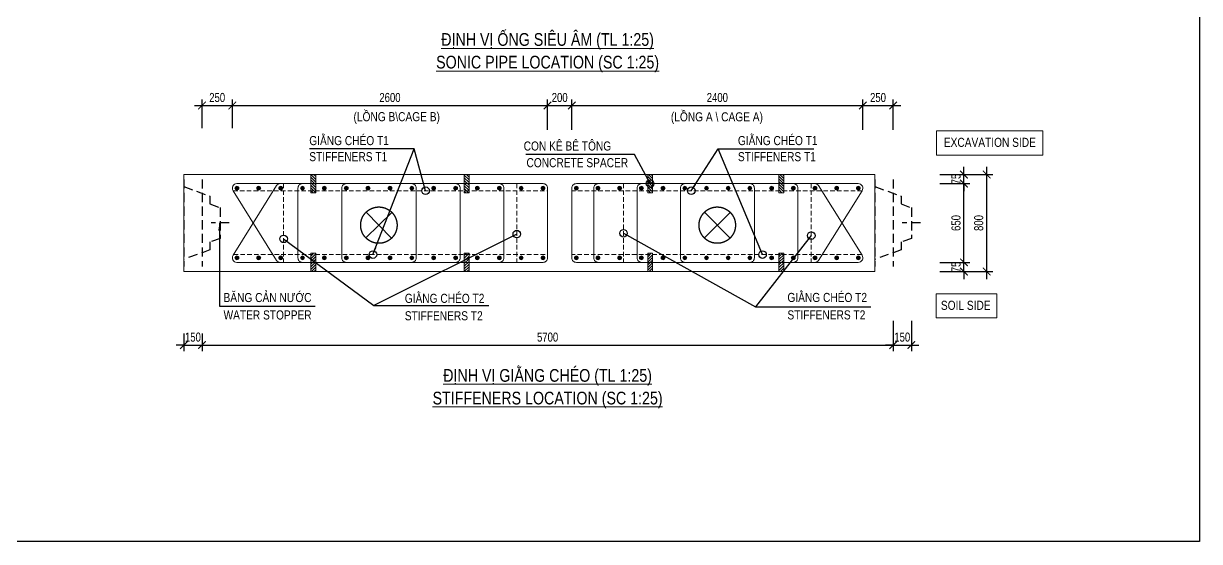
# Model space of a CAD drawing. Header units: millimetres. Extents: x 2746337 to 7547699, y -363432 to 15720.
# Drawn here: x 2801061 to 2839854, y -165266 to -148176 of the extents above; entities that cross this region are included whole.
import ezdxf
from ezdxf.enums import TextEntityAlignment as Align

# ---------------------------------------------------------------- set-up
doc = ezdxf.new("R2010")
doc.units = ezdxf.units.MM
doc.header["$LTSCALE"] = 1200
doc.header["$PDMODE"] = 3
doc.linetypes.add('CENTER', pattern=[2, 1.25, -0.25, 0.25, -0.25])
doc.linetypes.add('HIDDEN', pattern=[0.375, 0.25, -0.125])
for name, color, linetype, lineweight in [('5', 5, 'Continuous', 13), ('BOUND', 3, 'Continuous', 20), ('CWS', 8, 'HIDDEN', 9), ('ENOTE', 2, 'Continuous', 15), ('GRID', 74, 'CENTER', 15), ('K-THUOC', 1, 'Continuous', 18), ('LEADER', 8, 'Continuous', 9), ('MCT', 6, 'Continuous', 20), ('T2HI', 4, 'HIDDEN', 13), ('TEXTMA', 2, 'Continuous', 13), ('TEXTVN', 2, 'Continuous', 20), ('TIE', 4, 'Continuous', 13)]:
    doc.layers.add(name, color=color, linetype=linetype, lineweight=lineweight)
for name, color, linetype in [('CDC.04.HIDDEN', 8, 'HIDDEN'), ('CDC.11.NOTE', 8, 'Continuous'), ('MIE', 5, 'HIDDEN')]:
    doc.layers.add(name, color=color, linetype=linetype)
doc.styles.add('DB_Arial', font='arial.ttf', dxfattribs={"width": 0.8})
doc.styles.add('SMTEXT', font='arial.ttf', dxfattribs={"width": 0.75})
doc.dimstyles.new('BSV1-100', dxfattribs={"dimtxt": 300, "dimasz": 250, "dimexe": 200, "dimexo": 0, "dimgap": 108, "dimtad": 1, "dimdec": 0, "dimdsep": 46, "dimtxsty": 'SMTEXT', "dimblk": 'ARCHTICK', "dimcen": 100, "dimdle": 250, "dimclrd": 256, "dimclre": 256, "dimclrt": 1, "dimadec": 0, "dimazin": 0, "dimtfac": 1, "dimtdec": 0, "dimtix": 1, "dimtmove": 2, "dimatfit": 3, "dimfxl": 720, "dimfxlon": 1, "dimtolj": 1, "dimtzin": 0, "dimarcsym": 0})
doc.dimstyles.new('BSV25', dxfattribs={"dimtxt": 300, "dimasz": 250, "dimexe": 200, "dimexo": 0, "dimgap": 108, "dimtad": 1, "dimdec": 0, "dimlfac": 0.25, "dimdsep": 46, "dimtxsty": 'SMTEXT', "dimblk": 'ARCHTICK', "dimcen": 100, "dimdle": 250, "dimclrd": 256, "dimclre": 256, "dimclrt": 2, "dimadec": 0, "dimazin": 0, "dimtfac": 1, "dimtdec": 0, "dimtix": 1, "dimtmove": 2, "dimatfit": 3, "dimfxl": 800, "dimfxlon": 1, "dimtolj": 1, "dimtzin": 0, "dimarcsym": 0})

# ---------------------------------------------------------------- blocks, each defined once
blk = doc.blocks.new('cws800')
at = {"layer": 'CDC.04.HIDDEN'}
for p, q in [((-600, 1440), (-600, -1440)), ((0, 1440), (0, -1440))]:
    blk.add_line(p, q, dxfattribs=at)
for points in [[(0, 1200), (-860, 888), (-860, 627), (-1200, 507), (-1200, -507), (-860, -627), (-860, -888), (0, -1200)], [(-1500, 0), (-900, 0)]]:
    blk.add_lwpolyline(points, dxfattribs=at)
blk = doc.blocks.new('mct1')
at = {"lineweight": 9}
h = blk.add_hatch(color=256, dxfattribs=at)
h.dxf.hatch_style = 1
h.paths.add_polyline_path([(-16, 0, 1), (16, 0, 1)])
blk.add_circle((0, 0), 16, dxfattribs=at)
blk = doc.blocks.new('_ArchTick')
at = {"color": 0, "linetype": 'ByBlock', "const_width": 0.15}
blk.add_lwpolyline([(-0.5, -0.5), (0.5, 0.5)], dxfattribs=at)
blk = doc.blocks.new('*D1063')
at = {"layer": 'Defpoints', "color": 0, "transparency": 16777216}
for p in [(2829150, -153158), (2832834, -153158), (2829150, -156358)]:
    blk.add_point(p, dxfattribs=at)
at = {"layer": 'K-THUOC', "lineweight": -2, "transparency": 16777216}
for p, q in [((2832034, -153158), (2833034, -153158)), ((2832834, -156608), (2832834, -152908)), ((2832034, -156358), (2833034, -156358))]:
    blk.add_line(p, q, dxfattribs=at)
at = {"layer": 'K-THUOC', "lineweight": -2, "transparency": 16777216, "xscale": 250, "yscale": 250, "zscale": 250}
for p, rotation in [((2832834, -153158), 90), ((2832834, -156358), 270)]:
    blk.add_blockref('_ArchTick', p, dxfattribs=dict(at, rotation=rotation))
at = {"layer": 'K-THUOC', "color": 2, "transparency": 16777216, "insert": (2832573, -154758), "char_height": 300, "attachment_point": 5, "rotation": 90, "style": 'SMTEXT'}
blk.add_mtext('\\A1;800', dxfattribs=at)
blk = doc.blocks.new('*D1064')
at = {"layer": 'Defpoints', "color": 0, "transparency": 16777216}
for p in [(2829150, -156058), (2832084, -156058), (2829150, -156358)]:
    blk.add_point(p, dxfattribs=at)
at = {"layer": 'K-THUOC', "lineweight": -2, "transparency": 16777216}
for p, q in [((2832084, -156058), (2832084, -155808)), ((2831284, -156058), (2832284, -156058)), ((2832084, -156358), (2832084, -156058)), ((2831284, -156358), (2832284, -156358)), ((2832084, -156358), (2832084, -156608))]:
    blk.add_line(p, q, dxfattribs=at)
at = {"layer": 'K-THUOC', "lineweight": -2, "transparency": 16777216, "xscale": 250, "yscale": 250, "zscale": 250}
for p, rotation in [((2832084, -156058), 270), ((2832084, -156358), 90)]:
    blk.add_blockref('_ArchTick', p, dxfattribs=dict(at, rotation=rotation))
at = {"layer": 'K-THUOC', "color": 2, "transparency": 16777216, "insert": (2831824, -156208), "char_height": 300, "attachment_point": 5, "rotation": 90, "style": 'SMTEXT'}
blk.add_mtext('\\A1;75', dxfattribs=at)
blk = doc.blocks.new('*D1065')
at = {"layer": 'Defpoints', "color": 0, "transparency": 16777216}
for p in [(2829150, -153458), (2832084, -153458), (2829150, -156058)]:
    blk.add_point(p, dxfattribs=at)
at = {"layer": 'K-THUOC', "lineweight": -2, "transparency": 16777216}
for p, q in [((2832084, -156308), (2832084, -153208)), ((2831284, -153458), (2832284, -153458)), ((2831284, -156058), (2832284, -156058))]:
    blk.add_line(p, q, dxfattribs=at)
at = {"layer": 'K-THUOC', "lineweight": -2, "transparency": 16777216, "xscale": 250, "yscale": 250, "zscale": 250}
for p, rotation in [((2832084, -153458), 90), ((2832084, -156058), 270)]:
    blk.add_blockref('_ArchTick', p, dxfattribs=dict(at, rotation=rotation))
at = {"layer": 'K-THUOC', "color": 2, "transparency": 16777216, "insert": (2831823, -154758), "char_height": 300, "attachment_point": 5, "rotation": 90, "style": 'SMTEXT'}
blk.add_mtext('\\A1;650', dxfattribs=at)
blk = doc.blocks.new('*D1066')
at = {"layer": 'Defpoints', "color": 0, "transparency": 16777216}
for p in [(2829150, -153158), (2832084, -153158), (2829150, -153458)]:
    blk.add_point(p, dxfattribs=at)
at = {"layer": 'K-THUOC', "lineweight": -2, "transparency": 16777216}
for p, q in [((2831284, -153158), (2832284, -153158)), ((2832084, -153158), (2832084, -152908)), ((2832084, -153458), (2832084, -153158)), ((2831284, -153458), (2832284, -153458)), ((2832084, -153458), (2832084, -153708))]:
    blk.add_line(p, q, dxfattribs=at)
at = {"layer": 'K-THUOC', "lineweight": -2, "transparency": 16777216, "xscale": 250, "yscale": 250, "zscale": 250}
for p, rotation in [((2832084, -153158), 270), ((2832084, -153458), 90)]:
    blk.add_blockref('_ArchTick', p, dxfattribs=dict(at, rotation=rotation))
at = {"layer": 'K-THUOC', "color": 2, "transparency": 16777216, "insert": (2831824, -153308), "char_height": 300, "attachment_point": 5, "rotation": 90, "style": 'SMTEXT'}
blk.add_mtext('\\A1;75', dxfattribs=at)
blk = doc.blocks.new('sp')
at = {"layer": '5', "lineweight": 20}
h = blk.add_hatch(dxfattribs=at)
h.set_pattern_fill('ANSI31', color=256, scale=500)
h.set_pattern_definition([(45, (0, 0), (-44.194, 44.194), [])])
h.paths.add_polyline_path([(80, 300), (-80, 300), (-80, -300), (80, -300)])
blk.add_lwpolyline([(-80, -300), (80, -300), (80, 300), (-80, 300)], close=True, dxfattribs=at)
blk = doc.blocks.new('tremie')
at = {"layer": 'MIE', "color": 74, "ltscale": 1000}
for p, q in [((424, -424), (-424, 424)), ((424, 424), (-424, -424))]:
    blk.add_line(p, q, dxfattribs=at)
at = {"layer": 'MIE', "ltscale": 500}
blk.add_circle((0, 0), 600, dxfattribs=at)
blk = doc.blocks.new('*D1067')
at = {"layer": 'Defpoints', "color": 0, "transparency": 16777216}
for p in [(2806350, -158403), (2806950, -158403), (2806950, -158786)]:
    blk.add_point(p, dxfattribs=at)
at = {"layer": 'K-THUOC', "lineweight": -2, "transparency": 16777216}
for p, q in [((2806350, -158403), (2806350, -158986)), ((2806950, -158403), (2806950, -158986)), ((2806350, -158786), (2806100, -158786)), ((2806350, -158786), (2806950, -158786)), ((2806950, -158786), (2807200, -158786))]:
    blk.add_line(p, q, dxfattribs=at)
at = {"layer": 'K-THUOC', "lineweight": -2, "transparency": 16777216, "xscale": 250, "yscale": 250, "zscale": 250}
blk.add_blockref('_ArchTick', (2806350, -158786), dxfattribs=at)
at = {"layer": 'K-THUOC', "lineweight": -2, "transparency": 16777216, "xscale": 250, "yscale": 250, "zscale": 250, "rotation": 180}
blk.add_blockref('_ArchTick', (2806950, -158786), dxfattribs=at)
at = {"layer": 'K-THUOC', "color": 2, "transparency": 16777216, "insert": (2806650, -158525), "char_height": 300, "attachment_point": 5, "style": 'SMTEXT'}
blk.add_mtext('\\A1;150', dxfattribs=at)
blk = doc.blocks.new('*D1068')
at = {"layer": 'Defpoints', "color": 0, "transparency": 16777216}
for p in [(2807950, -150880), (2806950, -151630), (2807950, -151630)]:
    blk.add_point(p, dxfattribs=at)
at = {"layer": 'K-THUOC', "lineweight": -2, "transparency": 16777216}
for p, q in [((2806700, -150880), (2808200, -150880)), ((2806950, -151630), (2806950, -150680)), ((2807950, -151630), (2807950, -150680))]:
    blk.add_line(p, q, dxfattribs=at)
at = {"layer": 'K-THUOC', "lineweight": -2, "transparency": 16777216, "xscale": 250, "yscale": 250, "zscale": 250, "rotation": 180}
blk.add_blockref('_ArchTick', (2806950, -150880), dxfattribs=at)
at = {"layer": 'K-THUOC', "lineweight": -2, "transparency": 16777216, "xscale": 250, "yscale": 250, "zscale": 250}
blk.add_blockref('_ArchTick', (2807950, -150880), dxfattribs=at)
at = {"layer": 'K-THUOC', "color": 2, "transparency": 16777216, "insert": (2807450, -150619), "char_height": 300, "attachment_point": 5, "style": 'SMTEXT'}
blk.add_mtext('\\A1;250', dxfattribs=at)
blk = doc.blocks.new('*D1069')
at = {"layer": 'Defpoints', "color": 0, "transparency": 16777216}
for p in [(2818348, -150880), (2807950, -151630), (2818348, -153608)]:
    blk.add_point(p, dxfattribs=at)
at = {"layer": 'K-THUOC', "lineweight": -2, "transparency": 16777216}
for p, q in [((2807700, -150880), (2818598, -150880)), ((2807950, -151630), (2807950, -150680)), ((2818348, -151680), (2818348, -150680))]:
    blk.add_line(p, q, dxfattribs=at)
at = {"layer": 'K-THUOC', "lineweight": -2, "transparency": 16777216, "xscale": 250, "yscale": 250, "zscale": 250, "rotation": 180}
blk.add_blockref('_ArchTick', (2807950, -150880), dxfattribs=at)
at = {"layer": 'K-THUOC', "lineweight": -2, "transparency": 16777216, "xscale": 250, "yscale": 250, "zscale": 250}
blk.add_blockref('_ArchTick', (2818348, -150880), dxfattribs=at)
at = {"layer": 'K-THUOC', "color": 2, "transparency": 16777216, "insert": (2813149, -150619), "char_height": 300, "attachment_point": 5, "style": 'SMTEXT'}
blk.add_mtext('\\A1;2600', dxfattribs=at)
blk = doc.blocks.new('*D1070')
at = {"layer": 'Defpoints', "color": 0, "transparency": 16777216}
for p in [(2819148, -150880), (2818348, -153608), (2819148, -153608)]:
    blk.add_point(p, dxfattribs=at)
at = {"layer": 'K-THUOC', "lineweight": -2, "transparency": 16777216}
for p, q in [((2818098, -150880), (2819398, -150880)), ((2818348, -151680), (2818348, -150680)), ((2819148, -151680), (2819148, -150680))]:
    blk.add_line(p, q, dxfattribs=at)
at = {"layer": 'K-THUOC', "lineweight": -2, "transparency": 16777216, "xscale": 250, "yscale": 250, "zscale": 250, "rotation": 180}
blk.add_blockref('_ArchTick', (2818348, -150880), dxfattribs=at)
at = {"layer": 'K-THUOC', "lineweight": -2, "transparency": 16777216, "xscale": 250, "yscale": 250, "zscale": 250}
blk.add_blockref('_ArchTick', (2819148, -150880), dxfattribs=at)
at = {"layer": 'K-THUOC', "color": 2, "transparency": 16777216, "insert": (2818748, -150619), "char_height": 300, "attachment_point": 5, "style": 'SMTEXT'}
blk.add_mtext('\\A1;200', dxfattribs=at)
blk = doc.blocks.new('*D1071')
at = {"layer": 'Defpoints', "color": 0, "transparency": 16777216}
for p in [(2828750, -150880), (2819148, -153608), (2828750, -153608)]:
    blk.add_point(p, dxfattribs=at)
at = {"layer": 'K-THUOC', "lineweight": -2, "transparency": 16777216}
for p, q in [((2818898, -150880), (2829000, -150880)), ((2819148, -151680), (2819148, -150680)), ((2828750, -151680), (2828750, -150680))]:
    blk.add_line(p, q, dxfattribs=at)
at = {"layer": 'K-THUOC', "lineweight": -2, "transparency": 16777216, "xscale": 250, "yscale": 250, "zscale": 250, "rotation": 180}
blk.add_blockref('_ArchTick', (2819148, -150880), dxfattribs=at)
at = {"layer": 'K-THUOC', "lineweight": -2, "transparency": 16777216, "xscale": 250, "yscale": 250, "zscale": 250}
blk.add_blockref('_ArchTick', (2828750, -150880), dxfattribs=at)
at = {"layer": 'K-THUOC', "color": 2, "transparency": 16777216, "insert": (2823949, -150619), "char_height": 300, "attachment_point": 5, "style": 'SMTEXT'}
blk.add_mtext('\\A1;2400', dxfattribs=at)
blk = doc.blocks.new('*D1072')
at = {"layer": 'Defpoints', "color": 0, "transparency": 16777216}
for p in [(2829750, -150880), (2828750, -153608), (2829750, -153317)]:
    blk.add_point(p, dxfattribs=at)
at = {"layer": 'K-THUOC', "lineweight": -2, "transparency": 16777216}
for p, q in [((2828500, -150880), (2830000, -150880)), ((2828750, -151680), (2828750, -150680)), ((2829750, -151680), (2829750, -150680))]:
    blk.add_line(p, q, dxfattribs=at)
at = {"layer": 'K-THUOC', "lineweight": -2, "transparency": 16777216, "xscale": 250, "yscale": 250, "zscale": 250, "rotation": 180}
blk.add_blockref('_ArchTick', (2828750, -150880), dxfattribs=at)
at = {"layer": 'K-THUOC', "lineweight": -2, "transparency": 16777216, "xscale": 250, "yscale": 250, "zscale": 250}
blk.add_blockref('_ArchTick', (2829750, -150880), dxfattribs=at)
at = {"layer": 'K-THUOC', "color": 2, "transparency": 16777216, "insert": (2829250, -150619), "char_height": 300, "attachment_point": 5, "style": 'SMTEXT'}
blk.add_mtext('\\A1;250', dxfattribs=at)
blk = doc.blocks.new('*D1073')
at = {"layer": 'Defpoints', "color": 0, "transparency": 16777216}
for p in [(2829750, -156198), (2806950, -158403), (2829750, -158786)]:
    blk.add_point(p, dxfattribs=at)
at = {"layer": 'K-THUOC', "lineweight": -2, "transparency": 16777216}
for p, q in [((2829750, -157986), (2829750, -158986)), ((2806950, -158403), (2806950, -158986)), ((2806700, -158786), (2830000, -158786))]:
    blk.add_line(p, q, dxfattribs=at)
at = {"layer": 'K-THUOC', "lineweight": -2, "transparency": 16777216, "xscale": 250, "yscale": 250, "zscale": 250, "rotation": 180}
blk.add_blockref('_ArchTick', (2806950, -158786), dxfattribs=at)
at = {"layer": 'K-THUOC', "lineweight": -2, "transparency": 16777216, "xscale": 250, "yscale": 250, "zscale": 250}
blk.add_blockref('_ArchTick', (2829750, -158786), dxfattribs=at)
at = {"layer": 'K-THUOC', "color": 2, "transparency": 16777216, "insert": (2818350, -158525), "char_height": 300, "attachment_point": 5, "style": 'SMTEXT'}
blk.add_mtext('\\A1;5700', dxfattribs=at)
blk = doc.blocks.new('*D1074')
at = {"layer": 'Defpoints', "color": 0, "transparency": 16777216}
for p in [(2830350, -155265), (2829750, -156198), (2830350, -158786)]:
    blk.add_point(p, dxfattribs=at)
at = {"layer": 'K-THUOC', "lineweight": -2, "transparency": 16777216}
for p, q in [((2829750, -157986), (2829750, -158986)), ((2830350, -157986), (2830350, -158986)), ((2829750, -158786), (2829500, -158786)), ((2829750, -158786), (2830350, -158786)), ((2830350, -158786), (2830600, -158786))]:
    blk.add_line(p, q, dxfattribs=at)
at = {"layer": 'K-THUOC', "lineweight": -2, "transparency": 16777216, "xscale": 250, "yscale": 250, "zscale": 250}
blk.add_blockref('_ArchTick', (2829750, -158786), dxfattribs=at)
at = {"layer": 'K-THUOC', "lineweight": -2, "transparency": 16777216, "xscale": 250, "yscale": 250, "zscale": 250, "rotation": 180}
blk.add_blockref('_ArchTick', (2830350, -158786), dxfattribs=at)
at = {"layer": 'K-THUOC', "color": 2, "transparency": 16777216, "insert": (2830050, -158525), "char_height": 300, "attachment_point": 5, "style": 'SMTEXT'}
blk.add_mtext('\\A1;150', dxfattribs=at)

msp = doc.modelspace()

# ---------------------------------------------------------------- linework, layer by layer
msp.add_lwpolyline([(2746337, -88114), (2839854.3, -88114), (2839854.3, -165266.4), (2746337, -165266.4)], close=True)
at = {"layer": 'BOUND'}
msp.add_lwpolyline([(2829149.7, -153157.7), (2806349.7, -153157.7), (2806349.7, -156357.7), (2829149.7, -156357.7)], close=True, dxfattribs=at)
at = {"layer": 'ENOTE'}
for points in [[(2831181.7, -151715.1), (2834681.7, -151715.1), (2834681.7, -152515.1), (2831181.7, -152515.1)], [(2831171.1, -157091.7), (2833171.1, -157091.7), (2833171.1, -157891.7), (2831171.1, -157891.7)]]:
    msp.add_lwpolyline(points, close=True, dxfattribs=at)
at = {"layer": 'T2HI', "color": 1, "ltscale": 0.5}
for p, q in [((2809640.7, -153457.7), (2809640.7, -156057.7)), ((2817334.3, -153457.7), (2817334.3, -156057.7)), ((2820853.7, -153457.7), (2820853.7, -156057.7)), ((2827049.3, -153457.7), (2827049.3, -156057.7)), ((2807976.2, -153692.8), (2818347, -153692.8)), ((2828723.2, -153692.8), (2819149.9, -153692.8)), ((2807990.7, -155799.2), (2818348.4, -155799.2)), ((2828708.7, -155799.2), (2819148.4, -155799.2))]:
    msp.add_line(p, q, dxfattribs=at)
at = {"layer": 'TIE'}
for points in [[(2809533.2, -153457.7, 0.2467092), (2809409.7, -153522.6), (2807976.2, -155822.6, 0.6042234), (2808099.7, -156057.7), (2818198.4, -156057.7, 0.4142136), (2818348.4, -155907.7), (2818348.4, -153607.7, 0.4142136), (2818198.4, -153457.7), (2808099.7, -153457.7, 0.6042234), (2807976.2, -153692.8), (2809409.7, -155992.8, 0.2467092), (2809533.2, -156057.7)], [(2810713.7, -156057.7), (2810263.7, -156057.7, -0.4142136), (2810113.7, -155907.7), (2810113.7, -153607.7, -0.4142136), (2810263.7, -153457.7), (2810713.7, -153457.7)], [(2812163.5, -156057.7), (2811713.5, -156057.7, -0.4142136), (2811563.5, -155907.7), (2811563.5, -153607.7, -0.4142136), (2811713.5, -153457.7), (2812163.5, -153457.7)], [(2813863.3, -156057.7, 0.4142136), (2814013.3, -155907.7), (2814013.3, -153607.7, 0.4142136), (2813863.3, -153457.7)], [(2815313.1, -156057.7, 0.4142136), (2815463.1, -155907.7), (2815463.1, -153607.7, 0.4142136), (2815313.1, -153457.7)], [(2816755.8, -156057.7, 0.4142136), (2816905.8, -155907.7), (2816905.8, -153607.7, 0.4142136), (2816755.8, -153457.7)], [(2827166.5, -156057.7, 0.2467092), (2827290, -155992.8), (2828723.2, -153692.8, 0.6042234), (2828599.7, -153457.7), (2819298.4, -153457.7, 0.4142136), (2819148.4, -153607.7), (2819148.4, -155907.7, 0.4142136), (2819298.4, -156057.7), (2828599.7, -156057.7, 0.6042234), (2828723.2, -155822.6), (2827290, -153522.6, 0.2467092), (2827166.5, -153457.7)], [(2820470.1, -156057.7), (2820020.1, -156057.7, -0.4142136), (2819870.1, -155907.7), (2819870.1, -153607.7, -0.4142136), (2820020.1, -153457.7), (2820470.1, -153457.7)], [(2821901.1, -156057.7), (2821451.1, -156057.7, -0.4142136), (2821301.1, -155907.7), (2821301.1, -153607.7, -0.4142136), (2821451.1, -153457.7), (2821901.1, -153457.7)], [(2823332, -156057.7), (2822882, -156057.7, -0.4142136), (2822732, -155907.7), (2822732, -153607.7, -0.4142136), (2822882, -153457.7), (2823332, -153457.7)], [(2825022.3, -156057.7, 0.4142136), (2825172.3, -155907.7), (2825172.3, -153607.7, 0.4142136), (2825022.3, -153457.7)], [(2826453.3, -156057.7, 0.4142136), (2826603.3, -155907.7), (2826603.3, -153607.7, 0.4142136), (2826453.3, -153457.7)]]:
    msp.add_lwpolyline(points, format="xyb", dxfattribs=at)

# ---------------------------------------------------------------- block references
at = {"layer": 'CWS', "xscale": -1}
for p in [(2806349.7, -154757.7), (2829149.7, -154757.7)]:
    msp.add_blockref('cws800', p, dxfattribs=at)
at = {"layer": 'ENOTE', "xscale": -1}
for p in [(2810622.4, -153457.7), (2815677.8, -153457.7), (2821731.8, -153457.7), (2826059.6, -153457.7)]:
    msp.add_blockref('sp', p, dxfattribs=at)
at = {"layer": 'ENOTE', "rotation": 180}
for p in [(2810622.4, -156057.7), (2815677.8, -156057.7), (2821731.8, -156057.7), (2826059.6, -156057.7)]:
    msp.add_blockref('sp', p, dxfattribs=at)
at = {"layer": 'GRID', "rotation": 269.6724061558663}
for p in [(2812783.5, -154828.6), (2823947.1, -154828.6)]:
    msp.add_blockref('tremie', p, dxfattribs=at)
at = {"layer": 'MCT', "yscale": 4, "zscale": 4, "rotation": 180}
for p, xscale in [((2808099.7, -153607.7), -4), ((2808821, -153607.7), -4), ((2809542.4, -153607.7), -4), ((2810263.7, -153607.7), -4), ((2810985.1, -153607.7), -4), ((2811706.4, -153607.7), -4), ((2812427.7, -153607.7), -4), ((2813149.1, -153607.7), -4), ((2813870.4, -153607.7), -4), ((2814591.7, -153607.7), -4), ((2815313.1, -153607.7), -4), ((2816034.4, -153607.7), -4), ((2816755.8, -153607.7), -4), ((2817477.1, -153607.7), -4), ((2818198.4, -153607.7), -4), ((2819298.4, -153607.7), -4), ((2820013.9, -153607.7), -4), ((2820729.4, -153607.7), -4), ((2821444.9, -153607.7), -4), ((2822160.4, -153607.7), -4), ((2822875.8, -153607.7), -4), ((2823591.3, -153607.7), -4), ((2824306.8, -153607.7), -4), ((2825022.3, -153607.7), -4), ((2825737.8, -153607.7), -4), ((2826453.3, -153607.7), -4), ((2827168.7, -153607.7), -4), ((2827884.2, -153607.7), -4), ((2828599.7, -153607.7), 4), ((2808099.7, -155907.7), -4), ((2808821, -155907.7), -4), ((2809542.4, -155907.7), -4), ((2810263.7, -155907.7), -4), ((2810985.1, -155907.7), -4), ((2811706.4, -155907.7), -4), ((2812427.7, -155907.7), -4), ((2813149.1, -155907.7), -4), ((2813870.4, -155907.7), -4), ((2814591.7, -155907.7), -4), ((2815313.1, -155907.7), -4), ((2816034.4, -155907.7), -4), ((2816755.8, -155907.7), -4), ((2817477.1, -155907.7), -4), ((2818198.4, -155907.7), -4), ((2819298.4, -155907.7), -4), ((2820013.9, -155907.7), -4), ((2820729.4, -155907.7), -4), ((2821444.9, -155907.7), -4), ((2822160.4, -155907.7), -4), ((2822875.8, -155907.7), -4), ((2823591.3, -155907.7), -4), ((2824306.8, -155907.7), -4), ((2825022.3, -155907.7), -4), ((2825737.8, -155907.7), -4), ((2826453.3, -155907.7), -4), ((2827168.7, -155907.7), -4), ((2827884.2, -155907.7), -4), ((2828599.7, -155907.7), 4)]:
    msp.add_blockref('mct1', p, dxfattribs=dict(at, xscale=xscale))

# ---------------------------------------------------------------- texts
at = {"layer": 'TEXTMA', "style": 'DB_Arial', "width": 0.8}
for s, p in [('BĂNG CẢN NƯỚC', (2807659.7, -157366.7)), ('WATER STOPPER', (2807659.7, -157941.7))]:
    msp.add_text(s, height=300, rotation=360, dxfattribs=at).set_placement(p)
at = {"layer": 'TEXTVN', "style": 'DB_Arial', "width": 0.8}
for s, p in [('%%UĐỊNH VỊ ỐNG SIÊU ÂM (TL 1:25)', (2818349.7, -148701.8)), ('%%USONIC PIPE LOCATION (SC 1:25)', (2818349.7, -149501.8)), ('%%UĐỊNH VỊ GIẰNG CHÉO (TL 1:25)', (2818349.7, -159786.4)), ('%%USTIFFENERS LOCATION (SC 1:25)', (2818349.7, -160586.4))]:
    msp.add_text(s, height=420, rotation=360, dxfattribs=at).set_placement(p, align=Align.MIDDLE)
for s, p in [('(LỒNG B\\CAGE B)', (2811947.2, -151399.2)), ('(LỒNG A \\ CAGE A)', (2822417.2, -151404.7)), ('GIẰNG CHÉO T1', (2810488, -152188.6)), ('CON KÊ BÊ TÔNG', (2817560.3, -152367.2)), ('GIẰNG CHÉO T1', (2824628.4, -152188.6)), ('STIFFENERS T1', (2810488, -152718.6)), ('STIFFENERS T1', (2824628.4, -152718.6)), (' CONCRETE SPACER', (2817560.3, -152917.2)), ('GIẰNG CHÉO T2', (2813638.8, -157394.1)), ('GIẰNG CHÉO T2', (2826261.5, -157364.5)), ('STIFFENERS T2', (2813638.8, -157969.1)), ('STIFFENERS T2', (2826261.5, -157939.5))]:
    msp.add_text(s, height=300, rotation=360, dxfattribs=at).set_placement(p)
msp.add_text('EXCAVATION SIDE', height=300, dxfattribs=at).set_placement((2831420.9, -152246.8))
msp.add_text('SOIL SIDE', height=300, dxfattribs=at).set_placement((2832963.3, -157623.4), align=Align.RIGHT)

# ---------------------------------------------------------------- dimensions: what is measured, and where the dimension line sits
at = {"layer": 'K-THUOC'}
for base, p1, p2, picture, middle in [((2807949.7, -150880.4), (2806949.7, -151630.4), (2807949.7, -151630.4), '*D1068', (2807449.7, -150619.2)), ((2818348.4, -150880.4), (2807949.7, -151630.4), (2818348.4, -153607.7), '*D1069', (2813149.1, -150619.2)), ((2819148.4, -150880.4), (2818348.4, -153607.7), (2819148.4, -153607.7), '*D1070', (2818748.4, -150619.2)), ((2828749.7, -150880.4), (2819148.4, -153607.7), (2828749.7, -153607.7), '*D1071', (2823949.1, -150619.2)), ((2829749.7, -150880.4), (2828749.7, -153607.7), (2829749.7, -153317.4), '*D1072', (2829249.7, -150619.2)), ((2830349.7, -158786.4), (2829749.7, -156197.9), (2830349.7, -155264.8), '*D1074', (2830049.7, -158525.2)), ((2829749.7, -158786.4), (2806949.7, -158402.6), (2829749.7, -156197.9), '*D1073', (2818349.7, -158525.2)), ((2806949.7, -158786.4), (2806349.7, -158402.6), (2806949.7, -158402.6), '*D1067', (2806649.7, -158525.2))]:
    dim = msp.add_linear_dim(base=base, p1=p1, p2=p2, dimstyle='BSV25', dxfattribs=at)
    dim.commit()
    dim.dimension.update_dxf_attribs({"geometry": picture, "text_midpoint": middle})
for base, p1, p2, picture, middle in [((2832834.1, -153157.7), (2829149.7, -156357.7), (2829149.7, -153157.7), '*D1063', (2832573, -154757.7)), ((2832084.1, -153157.7), (2829149.7, -153457.7), (2829149.7, -153157.7), '*D1066', (2831823.6, -153307.7)), ((2832084.1, -153457.7), (2829149.7, -156057.7), (2829149.7, -153457.7), '*D1065', (2831823, -154757.7)), ((2832084.1, -156057.7), (2829149.7, -156357.7), (2829149.7, -156057.7), '*D1064', (2831823.6, -156207.7))]:
    dim = msp.add_linear_dim(base=base, p1=p1, p2=p2, angle=90, dimstyle='BSV25', dxfattribs=at)
    dim.commit()
    dim.dimension.update_dxf_attribs({"geometry": picture, "text_midpoint": middle})

# ---------------------------------------------------------------- leaders
at = {"layer": 'CDC.11.NOTE'}
msp.add_leader([(2807525.3, -154757.7), (2807525.3, -157507.1), (2810678.7, -157507.1)], dimstyle='BSV1-100', override={"dimgap": 108, "dimtad": 0}, dxfattribs=at)
at = {"layer": 'LEADER'}
for points in [[(2814325.1, -153692.8), (2813947, -152312.8), (2810494.5, -152312.8)], [(2812588.8, -155799.2), (2813947, -152312.8), (2810494.5, -152312.8)], [(2823089.5, -153692.8), (2823981, -152312.8), (2827127, -152312.8)], [(2825439.7, -155799.2), (2823981, -152312.8), (2827127, -152312.8)], [(2821731.8, -153457.7), (2821217.8, -152496.7), (2817631.3, -152496.7)], [(2809640.7, -155280.8), (2812616, -157482.8), (2816416, -157482.8)], [(2817334.3, -155125.4), (2812616, -157482.8), (2816416, -157482.8)], [(2820853.7, -155096.4), (2825212.9, -157518.6), (2829012.9, -157518.6)], [(2827049.3, -155174.2), (2825212.9, -157518.6), (2829012.9, -157518.6)]]:
    msp.add_leader(points, dimstyle='BSV25', override={"dimldrblk": 'Origin'}, dxfattribs=at)

doc.saveas('drawing.dxf')
